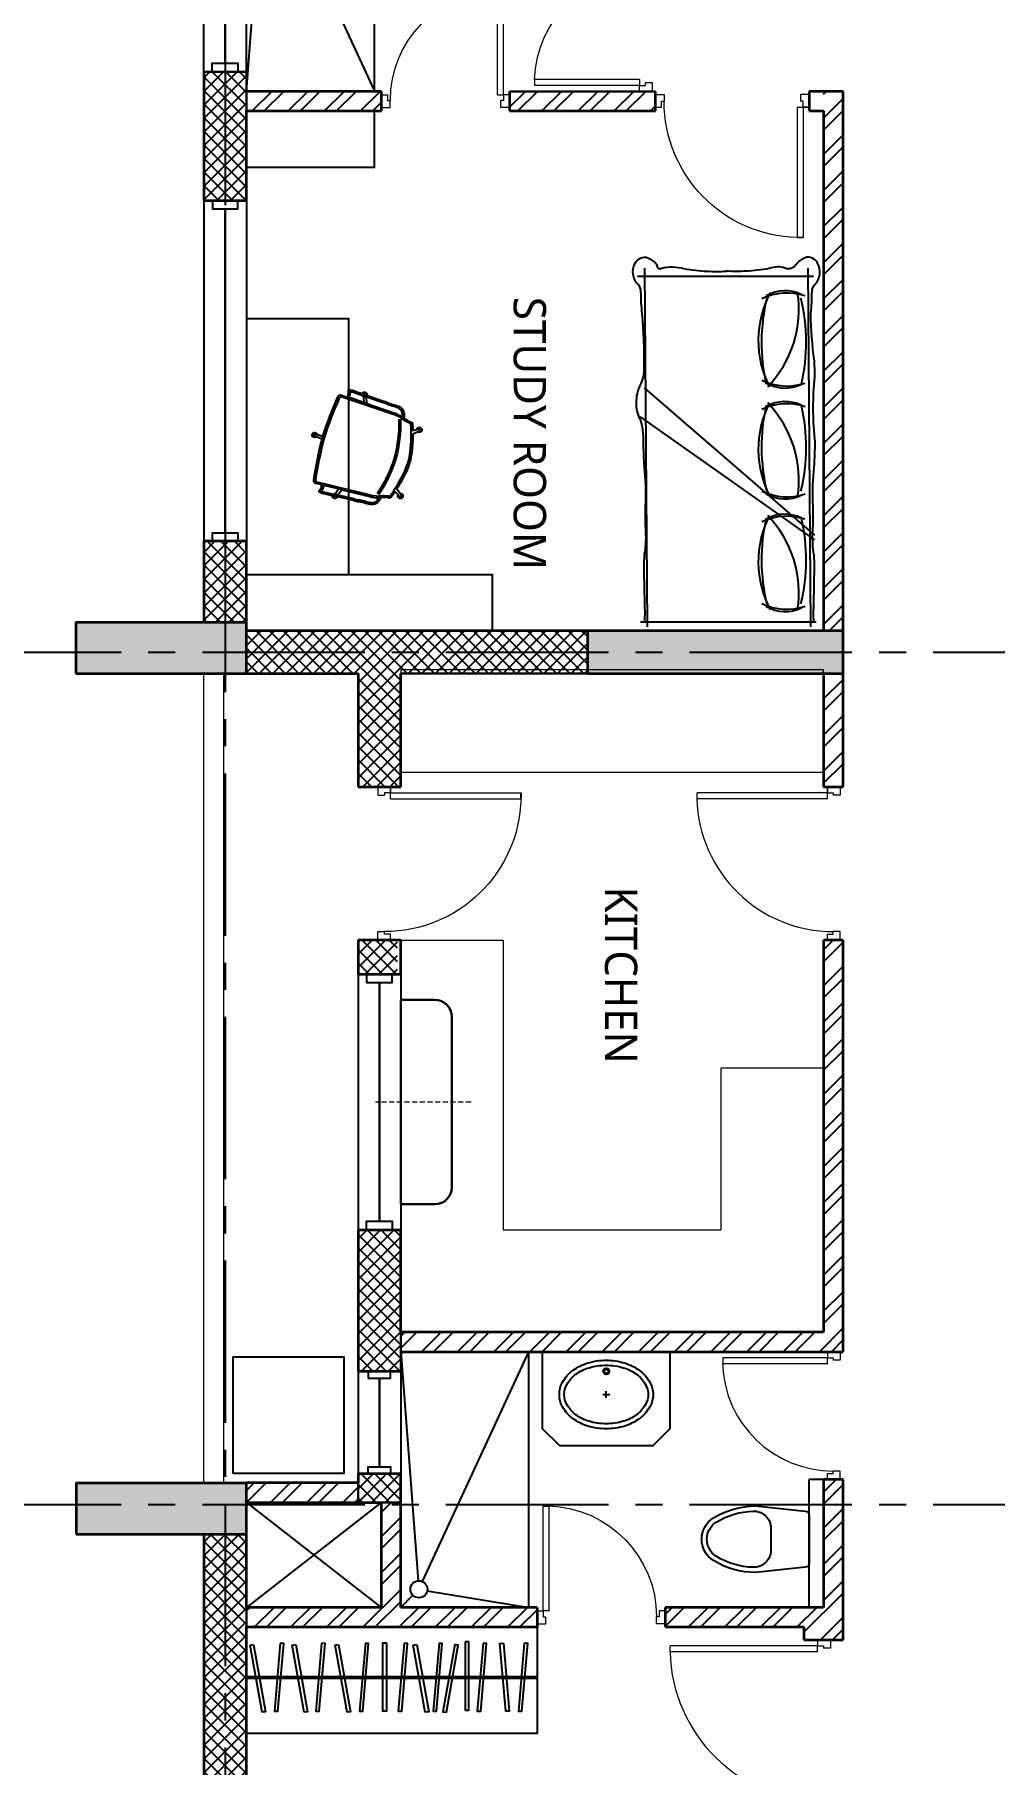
# Model space of a CAD drawing. Header units: millimetres. Extents: x -2409243 to -2334937, y -643723 to -441957.
# Drawn here: x -2360437 to -2354808, y -562658 to -552509 of the extents above; entities that cross this region are included whole.
import ezdxf

# ---------------------------------------------------------------- set-up
doc = ezdxf.new("R2010")
doc.units = ezdxf.units.MM
doc.header["$MEASUREMENT"] = 0
for name, pattern in [('CENTER2', [28.575, 19.05, -3.175, 3.175, -3.175]), ('DASHED', [0.75, 0.5, -0.25]), ('DASHED2', [0.375, 0.25, -0.125])]:
    doc.linetypes.add(name, pattern=pattern)
for name, color, linetype in [('A-Anno-Dims', 7, 'Continuous'), ('A-Anno-Grid Lines', 154, 'Continuous'), ('A-Sanitory', 181, 'Continuous'), ('A-Wall Patt', 8, 'Continuous'), ('A-Window', 4, 'Continuous'), ('S-Conc Patt', 9, 'Continuous'), ('TAGS', 7, 'Continuous')]:
    doc.layers.add(name, color=color, linetype=linetype)
for name, color, linetype, lineweight in [('A-Detail Lines', 8, 'Continuous', 25), ('A-Door', 4, 'Continuous', 9), ('A-Wall Ele', 3, 'Continuous', 20), ('A-Wall Sec', 1, 'Continuous', 30), ('HVAC Units', 60, 'Continuous', 30), ('I-Slabs', 245, 'Continuous', 9), ('S-Concrete', 40, 'Continuous', 30)]:
    doc.layers.add(name, color=color, linetype=linetype, lineweight=lineweight)
doc.layers.add('I-Furniture', color=7, linetype='Continuous', lineweight=25, true_color=0xd17000)
doc.layers.get('A-Anno-Dims').off()
doc.styles.get("Standard").update_dxf_attribs({"font": 'trebuc.ttf'})
pattern_1 = [(225, (-1525842.595, -758873.084), (39.7747564, -39.7747564), []), (315, (-1525842.595, -758873.084), (39.7747564, 39.7747564), [])]
pattern_2 = [(45, (-1525842.6, -758873.08), (-106.066017, 106.066017), []), (45, (-1525771.88, -758873.08), (-106.066017, 106.066017), [])]

# ---------------------------------------------------------------- blocks, each defined once
blk = doc.blocks.new('Cols Residences')
at = {"layer": 'S-Conc Patt'}
for points in [[(-30222, -3480), (-30222, -4480), (-29922, -4480), (-29922, -3480)], [(-25172, -3480), (-25172, -4480), (-24872, -4479), (-24872, -3479)], [(-25172, -6479), (-25172, -7979), (-24922, -7979), (-24922, -6479)]]:
    blk.add_hatch(color=256, dxfattribs=at).paths.add_polyline_path(points)
at = {"layer": 'S-Concrete', "lineweight": 35}
for points in [[(-30222, -3480), (-30222, -4480), (-29922, -4480), (-29922, -3480)], [(-25172, -3479), (-25172, -4479), (-24872, -4479), (-24872, -3479)], [(-25172, -6479), (-25172, -7979), (-24922, -7979), (-24922, -6479)]]:
    blk.add_lwpolyline(points, close=True, dxfattribs=at)
blk = doc.blocks.new('Grid Residences')
at = {"layer": 'A-Anno-Grid Lines', "linetype": 'CENTER2', "ltscale": 50}
for p, q in [((-30047, 2923), (-30047, -27704)), ((-25047, 2923), (-25047, -27704)), ((12818, -4354), (-37818, -4354))]:
    blk.add_line(p, q, dxfattribs=at)
blk = doc.blocks.new('ABL_Door_S - 1000 x 2100-11-3 Second Floor Lvl')
at = {"layer": 'A-Door', "color": 5}
for p, q in [((-500, 38), (-450, 38)), ((-500, -38), (-500, 38)), ((-450, 38), (-450, -3)), ((450, 38), (450, -3)), ((500, 38), (450, 38)), ((500, -38), (500, 38)), ((-500, -38), (-465, -38)), ((-465, -3), (-450, -3)), ((-465, -38), (-465, -3)), ((-430, -38), (-465, -38)), ((465, -3), (450, -3)), ((465, -38), (465, -3)), ((500, -38), (465, -38))]:
    blk.add_line(p, q, dxfattribs=at)
at = {"layer": 'A-Door', "color": 5, "lineweight": 18}
for p, q in [((-465, -38), (-465, -902)), ((-430, -38), (-430, -902)), ((-430, -902), (-465, -902))]:
    blk.add_line(p, q, dxfattribs=at)
at = {"layer": 'A-Door'}
blk.add_arc((-450, -3), 900, 271.2733, 0, dxfattribs=at)
blk = doc.blocks.new('ABL_Door_S - 750 x 2100-5-3 Second Floor Lvl')
at = {"layer": 'A-Door', "color": 5, "lineweight": 18}
for p, q in [((-375, 38), (-325, 38)), ((-375, -38), (-375, 38)), ((-325, 38), (-325, -3)), ((325, 38), (325, -3)), ((375, 38), (325, 38)), ((375, -38), (375, 38)), ((-375, -38), (-340, -38)), ((-340, -3), (-325, -3)), ((-340, -38), (-340, -3)), ((-340, -38), (-340, -652)), ((-305, -38), (-340, -38)), ((-305, -38), (-305, -652)), ((340, -3), (325, -3)), ((340, -38), (340, -3)), ((375, -38), (340, -38))]:
    blk.add_line(p, q, dxfattribs=at)
blk.add_lwpolyline([(-340, -652), (-305, -652)], dxfattribs=at)
at = {"layer": 'A-Door', "lineweight": 18}
blk.add_arc((-325, -3), 650, 271.7632, 0, dxfattribs=at)
blk = doc.blocks.new('ABL_Door_S - 900 x 2100-6-3 Second Floor Lvl')
at = {"layer": 'A-Door', "color": 5, "lineweight": 18}
for p, q in [((-450, 37), (-400, 37)), ((-450, -38), (-450, 37)), ((-400, 37), (-400, -3)), ((400, 37), (400, -3)), ((450, 37), (400, 37)), ((450, -38), (450, 37)), ((-450, -38), (-415, -38)), ((-380, -38), (-450, -38)), ((-415, -3), (-400, -3)), ((-415, -38), (-415, -3)), ((-415, -38), (-415, -802)), ((-380, -38), (-380, -802)), ((415, -3), (400, -3)), ((415, -38), (415, -3)), ((450, -38), (415, -38))]:
    blk.add_line(p, q, dxfattribs=at)
blk.add_lwpolyline([(-380, -802), (-415, -802)], dxfattribs=at)
at = {"layer": 'A-Door', "lineweight": 18}
blk.add_arc((-400, -3), 800, 271.4325, 0, dxfattribs=at)
at = {"layer": 'A-Door', "color": 5, "lineweight": 18}
blk.add_arc((-400, -3), 800, 268.9256, 271.0744, dxfattribs=at)
blk = doc.blocks.new('Win 2000 @ 300W')
at = {"layer": 'A-Window', "color": 2, "lineweight": 30}
blk.add_line((1950, -125), (50, -125), dxfattribs=at)
at = {"layer": 'A-Window'}
for points in [[(2000, 0), (0, 0)], [(0, -50), (50, -50), (50, -200), (0, -200)], [(2000, -50), (1950, -50), (1950, -200), (2000, -200)], [(2000, -250), (0, -250)]]:
    blk.add_lwpolyline(points, dxfattribs=at)
blk = doc.blocks.new('Normal Kitcehn Internal Arrangemnt')
at = {"layer": 'I-Slabs'}
for points in [[(-31665, -7557), (-31665, -8157), (-33365, -8157), (-33365, -9437), (-32415, -9437), (-32415, -10037), (-33965, -10037), (-33965, -7557), (-31665, -7557)], [(-30680, -7557), (-30680, -10037), (-30080, -10037), (-30080, -7557), (-30680, -7557)]]:
    blk.add_lwpolyline(points, dxfattribs=at)
blk = doc.blocks.new('Kitchen Win 1500')
at = {"layer": 'A-Window', "color": 2, "lineweight": 30}
blk.add_line((-37322, -4779), (-38722, -4779), dxfattribs=at)
at = {"layer": 'A-Window'}
for points in [[(-37272, -4654), (-38772, -4654)], [(-38772, -4704), (-38722, -4704), (-38722, -4854), (-38772, -4854)], [(-37272, -4704), (-37322, -4704), (-37322, -4854), (-37272, -4854)], [(-37272, -4904), (-38772, -4904)]]:
    blk.add_lwpolyline(points, dxfattribs=at)
blk = doc.blocks.new('tOI WIN 230 WALL')
at = {"layer": 'A-Window', "color": 2, "lineweight": 30}
blk.add_line((-34120, -7402), (-34640, -7402), dxfattribs=at)
at = {"layer": 'A-Window'}
for points in [[(-34080, -7277), (-34680, -7277)], [(-34680, -7337), (-34640, -7337), (-34640, -7467), (-34680, -7467)], [(-34080, -7337), (-34120, -7337), (-34120, -7467), (-34080, -7467)], [(-34080, -7527), (-34680, -7527)]]:
    blk.add_lwpolyline(points, dxfattribs=at)
blk = doc.blocks.new('Sink TOILET')
for points in [[(1123786, -93318, -0.12976), (1123805, -93245, -0.106426), (1123866, -93176, -0.084431), (1123952, -93133, -0.073534), (1124061, -93117, -0.073534), (1124169, -93133, -0.084431), (1124255, -93176, -0.106426), (1124316, -93245, -0.12976), (1124336, -93318, -0.12976), (1124316, -93391, -0.106426), (1124255, -93460, -0.084431), (1124169, -93503, -0.073534), (1124061, -93519, -0.073534), (1123952, -93503, -0.084431), (1123866, -93460, -0.106426), (1123805, -93391, -0.12976)], [(1123815, -93318, -0.12976), (1123830, -93259, -0.106426), (1123883, -93199, -0.084431), (1123960, -93161, -0.073534), (1124061, -93146, -0.073534), (1124161, -93161, -0.084431), (1124238, -93199, -0.106426), (1124291, -93259, -0.12976), (1124307, -93318, -0.12976), (1124291, -93377, -0.106426), (1124238, -93437, -0.084431), (1124161, -93475, -0.073534), (1124061, -93490, -0.073534), (1123960, -93475, -0.084431), (1123883, -93437, -0.106426), (1123830, -93377, -0.12976)]]:
    blk.add_lwpolyline(points, format="xyb", close=True)
for radius in [17.8, 12.2]:
    blk.add_circle((1124061, -93182), radius)
at = {"layer": 'A-Detail Lines'}
for points in [[(1124041, -93318), (1124081, -93318)], [(1124061, -93338), (1124061, -93298)]]:
    blk.add_lwpolyline(points, dxfattribs=at)
blk = doc.blocks.new('Bt 2')
at = {"layer": 'A-Detail Lines'}
for points in [[(-6764, -11157), (-6662, -12501)], [(-6637, -12506), (-6014, -11157)], [(-6609, -12559), (-6014, -12657)], [(-6764, -12657), (-6694, -12586)]]:
    blk.add_lwpolyline(points, dxfattribs=at)
at = {"layer": 'A-Sanitory', "ltscale": 0.5}
for p, q in [((-5834, -11707), (-5934, -11607)), ((-5284, -11707), (-5184, -11607))]:
    blk.add_line(p, q, dxfattribs=at)
at = {"layer": 'A-Sanitory'}
blk.add_line((-4254, -11907), (-4369, -11907), dxfattribs=at)
for points in [[(-6014, -12657), (-6014, -11157)], [(-4369, -12656), (-4369, -11907)]]:
    blk.add_lwpolyline(points, dxfattribs=at)
at = {"layer": 'A-Sanitory', "ltscale": 0.5}
for points in [[(-5934, -11157), (-5934, -11607)], [(-5184, -11607), (-5184, -11157)], [(-5834, -11707), (-5284, -11707)]]:
    blk.add_lwpolyline(points, dxfattribs=at)
at = {"layer": 'A-Sanitory'}
for points in [[(-4684, -12062), (-4392, -12092, -0.384412), (-4369, -12117), (-4369, -12397, -0.383904), (-4392, -12422, -0.001434), (-4683, -12452, -0.140641), (-4930, -12382, -0.259738), (-4999, -12257, -0.259738), (-4930, -12132, -0.139471)], [(-4594, -12192), (-4594, -12322, -0.422961), (-4697, -12422, -0.13189), (-4914, -12357, -0.259738), (-4969, -12257, -0.259738), (-4914, -12157, -0.13189), (-4697, -12092, -0.422961)]]:
    blk.add_lwpolyline(points, format="xyb", close=True, dxfattribs=at)
blk.add_circle((-6658, -12551), 50, dxfattribs=at)
at = {"layer": 'A-Sanitory', "ltscale": 0.5}
blk.add_blockref('Sink TOILET', (-1129620, 81910), dxfattribs=at)
blk = doc.blocks.new('A$C38537BE3')
at = {"linetype": 'DASHED', "ltscale": 50}
for p, q in [((-65, -185), (-106.7, -185)), ((-65, -215), (-106.7, -215))]:
    blk.add_line(p, q, dxfattribs=at)
for points in [[(-211.7, -420.8), (-148.4, -400, 0.414214), (-106.7, -358.3), (-106.7, -41.7, 0.414214), (-148.4, 0), (-211.7, 20.8, 0.414214), (-253.4, -20.8), (-253.4, -379.2, 0.414214)], [(-211.7, -400), (-148.4, -379.2, 0.414214), (-127.5, -358.3), (-127.5, -41.7, 0.414214), (-148.4, -20.8), (-211.7, 0, 0.414214), (-232.5, -20.8), (-232.5, -379.2, 0.414214)]]:
    blk.add_lwpolyline(points, format="xyb", close=True, dxfattribs=at)
for points in [[(-45, 0), (465, 0), (465, -400), (-45, -400)], [(-30, -15), (450, -15), (450, -385), (-30, -385)]]:
    blk.add_lwpolyline(points, close=True)
blk.add_lwpolyline([(75, -111.7), (344.9, -118.2, -0.899983), (344.9, -280.5), (75.6, -288.2, -0.799392)], format="xyb", close=True)
blk.add_lwpolyline([(-45, -215), (-65, -215), (-65, -185), (-45, -185)])
at = {"layer": 'A-Detail Lines'}
blk.add_lwpolyline([(75.5, -116.7), (344.6, -123.2, -0.897689), (344.6, -275.5), (76.1, -283.2, -0.793494), (75.5, -116.7)], format="xyb", close=True, dxfattribs=at)
at = {"layer": 'S-Conc Patt'}
for p, q in [((75, -111.7), (75, -15)), ((85, -111.9), (85, -15)), ((95, -112.2), (95, -15)), ((105, -112.4), (105, -15)), ((115, -112.7), (115, -15)), ((125, -112.9), (125, -15)), ((135, -113.1), (135, -15)), ((145, -113.4), (145, -15)), ((155, -113.6), (155, -15)), ((165, -113.9), (165, -15)), ((175, -114.1), (175, -15)), ((185, -114.4), (185, -15)), ((195, -114.6), (195, -15)), ((205, -114.8), (205, -15)), ((215, -115.1), (215, -15)), ((225, -115.3), (225, -15)), ((235, -115.6), (235, -15)), ((245, -115.8), (245, -15)), ((255, -116), (255, -15)), ((265, -116.3), (265, -15)), ((275, -116.5), (275, -15)), ((285, -116.8), (285, -15)), ((295, -117), (295, -15)), ((305, -117.3), (305, -15)), ((315, -117.5), (315, -15)), ((325, -117.7), (325, -15)), ((335, -118), (335, -15)), ((345, -118.2), (345, -15)), ((345, -15), (345, -118.2)), ((75, -385), (75, -288)), ((85, -385), (85, -287.8)), ((95, -385), (95, -287.5)), ((105, -385), (105, -287.2)), ((115, -385), (115, -286.9)), ((125, -385), (125, -286.6)), ((135, -385), (135, -286.3)), ((145, -385), (145, -286.1)), ((155, -385), (155, -285.8)), ((165, -385), (165, -285.5)), ((175, -385), (175, -285.2)), ((185, -385), (185, -284.9)), ((195, -385), (195, -284.7)), ((205, -385), (205, -284.4)), ((215, -385), (215, -284.1)), ((225, -385), (225, -283.8)), ((235, -385), (235, -283.5)), ((245, -385), (245, -283.3)), ((255, -385), (255, -283)), ((265, -385), (265, -282.7)), ((275, -385), (275, -282.4)), ((285, -385), (285, -282.1)), ((295, -385), (295, -281.9)), ((305, -385), (305, -281.6)), ((315, -385), (315, -281.3)), ((325, -385), (325, -281)), ((335, -385), (335, -280.7)), ((345, -280.4), (345, -385)), ((345, -385), (345, -280.4))]:
    blk.add_line(p, q, dxfattribs=at)
blk = doc.blocks.new('basin13_pl')
for points in [[(-412, -2, -0.32431), (-229, 275, -0.074195), (-226, 276), (0, 262), (0, -262), (-223, -275, -0.082611), (-232, -273, -0.313325), (-412, -2)], [(-382, 1, -0.373947), (-169, 245, -0.252869), (-89, 186, -0.078211), (-63, 1, -0.070813), (-89, -186, -0.2542), (-169, -244, -0.371653), (-382, 1)]]:
    blk.add_lwpolyline(points, format="xyb", close=True)
at = {"lineweight": -2}
blk.add_circle((-122, 1), 28.8, dxfattribs=at)
blk = doc.blocks.new('Bt 3')
at = {"layer": 'A-Detail Lines'}
for points in [[(-7669, -2262), (-7599, -2333)], [(-7514, -2360), (-6919, -2262)], [(-7669, -3762), (-7567, -2418)], [(-7542, -2414), (-6919, -3762)]]:
    blk.add_lwpolyline(points, dxfattribs=at)
at = {"layer": 'A-Sanitory'}
blk.add_line((-6919, -3762), (-6919, -2207), dxfattribs=at)
blk.add_circle((-7563, -2369), 50, dxfattribs=at)
at = {"layer": 'A-Sanitory', "ltscale": 0.5, "xscale": -0.9999999999999992, "rotation": 270.0525914076156}
blk.add_blockref('basin13_pl', (-6494, -2227), dxfattribs=at)
at = {"layer": 'A-Sanitory', "xscale": 1.199999999999999, "yscale": 1.199999999999999, "zscale": 1.199999999999999, "rotation": 270}
blk.add_blockref('A$C38537BE3', (-5544, -2531), dxfattribs=at)
blk = doc.blocks.new('Toilet Win')
at = {"layer": 'A-Window', "color": 2, "lineweight": 30}
blk.add_line((22742, -8048), (22742, -8548), dxfattribs=at)
at = {"layer": 'A-Window'}
for points in [[(22617, -7998), (22617, -8598)], [(22667, -7998), (22667, -8048), (22817, -8048), (22817, -7998)], [(22867, -7998), (22867, -8598)], [(22667, -8598), (22667, -8548), (22817, -8548), (22817, -8598)]]:
    blk.add_lwpolyline(points, dxfattribs=at)
blk = doc.blocks.new('s4')
at = {"layer": 'A-Detail Lines'}
for p, q in [((-34965, 58707), (-35580, 59497)), ((-34965, 59496), (-35580, 58707))]:
    blk.add_line(p, q, dxfattribs=at)
blk = doc.blocks.new('Int. Un Split')
at = {"layer": 'HVAC Units'}
for p, q in [((-200, 600), (0, 600)), ((0, 600), (0, -600)), ((-300, -500), (-300, 500)), ((0, -600), (-200, -600))]:
    blk.add_line(p, q, dxfattribs=at)
at = {"layer": 'HVAC Units', "color": 8, "linetype": 'DASHED2', "lineweight": 5, "ltscale": 120}
blk.add_line((-412, 0), (148, 0), dxfattribs=at)
at = {"layer": 'HVAC Units'}
for centre, start, end in [((-200, 500), 90, 180), ((-200, -500), 180, 270)]:
    blk.add_arc(centre, 100, start, end, dxfattribs=at)
blk = doc.blocks.new('A$C2AB22295')
at = {"layer": 'I-Furniture', "linetype": 'Continuous'}
for p, q in [((-1717, -290), (-12, -290)), ((-1717, -300), (-12, -300))]:
    blk.add_line(p, q, dxfattribs=at)
for points in [[(-1717, 0), (-12, 0), (-12, -625), (-1717, -625)], [(-1518, -94), (-1553, -493), (-1533, -494), (-1498, -96)], [(-1276, -94), (-1310, -493), (-1291, -494), (-1256, -96)], [(-1019, -94), (-1054, -493), (-1034, -494), (-1000, -96)], [(-896, -93), (-896, -493), (-916, -493), (-916, -93)], [(-791, -94), (-826, -493), (-806, -494), (-772, -96)], [(-587, -94), (-622, -493), (-602, -494), (-568, -96)], [(-433, -87), (-433, -487), (-413, -487), (-413, -87)], [(-328, -94), (-363, -493), (-343, -494), (-308, -96)], [(-210, -94), (-175, -493), (-195, -494), (-230, -96)], [(-87, -94), (-122, -493), (-102, -494), (-67, -96)], [(-1675, -103), (-1605, -497), (-1625, -500), (-1694, -106)], [(-1428, -103), (-1359, -497), (-1379, -500), (-1448, -106)], [(-1176, -103), (-1107, -497), (-1126, -500), (-1196, -106)], [(-718, -103), (-648, -497), (-668, -500), (-738, -106)], [(-495, -103), (-564, -497), (-544, -500), (-475, -106)]]:
    blk.add_lwpolyline(points, close=True, dxfattribs=at)
blk = doc.blocks.new('A$C3F9156EF')
at = {"layer": 'I-Furniture', "linetype": 'ByBlock'}
for p, q in [((-17, 2056), (-538, 2056)), ((-479, 0), (-496, 2105)), ((494, 2056), (-17, 2056)), ((479, 0), (463, 2105)), ((502, 538), (-498, 1403)), ((502, 511), (-521, 1233)), ((510, 27), (-521, 27))]:
    blk.add_line(p, q, dxfattribs=at)
for points in [[(-495, 27, -0.005203), (-494, 88, -0.00267), (-499, 317, -0.058958), (-492, 454, 0.038458), (-490, 577, -0.025508), (-490, 732, 0.039412), (-498, 938, -0.016498), (-503, 1088, 0.095063), (-523, 1220, -0.129887), (-544, 1316, -0.123513), (-522, 1416, 0.132991), (-499, 1523, 0.025093), (-511, 1838, -0.026504), (-518, 1967, 0.211134), (-535, 2008, -0.329446), (-552, 2133, -0.37589), (-477, 2166, -0.123892), (-424, 2124, 0.658136), (-396, 2104, -0.141351), (-266, 2102, 0.036442), (-131, 2087, 0.030598), (-17, 2087)], [(495, 27, 0.005203), (494, 88, 0.00267), (499, 317, 0.058958), (492, 454, -0.038458), (490, 577, 0.025508), (490, 732, -0.039412), (498, 938, 0.016498), (503, 1088, -0.037552), (494, 1373, 0.045167), (499, 1561, -0.028501), (478, 1838, 0.026504), (485, 1967, -0.211134), (502, 2008, 0.329446), (518, 2133, 0.37589), (444, 2166, 0.123892), (391, 2124, -0.342539), (328, 2104, 0.192958), (233, 2102, -0.036442), (98, 2087, -0.030598), (-17, 2087)]]:
    blk.add_lwpolyline(points, format="xyb", dxfattribs=at)
for centre, radius, start, end in [((773, 1680), 603, 152.1393, 206.7643), ((337, 1626), 333, 71.2645, 115.9325), ((-252, 1864), 660, 316.4, 8.5855), ((337, 1746), 333, 244.0675, 288.7355), ((773, 1042), 603, 153.2357, 207.8607), ((337, 976), 333, 71.2645, 115.9325), ((-252, 859), 660, 351.4145, 43.6), ((337, 1096), 333, 244.0675, 288.7355), ((773, 382), 603, 153.2357, 207.8607), ((337, 316), 333, 71.2645, 115.9325), ((-252, 198), 660, 351.4145, 43.6), ((337, 436), 333, 244.0675, 288.7355)]:
    blk.add_arc(centre, radius, start, end, dxfattribs=at)
at = {"layer": 'I-Furniture', "color": 0, "linetype": 'ByBlock'}
for centre, radius, start, end in [((327, 1753), 219, 63.5126, 120.2705), ((1285, 1668), 1096, 166.2913, 192.8573), ((-645, 1668), 1096, 347.1427, 13.7087), ((327, 1620), 219, 239.7295, 296.4874), ((327, 1103), 219, 63.5126, 120.2705), ((1285, 1055), 1096, 167.1427, 193.7087), ((-645, 1055), 1096, 346.2913, 12.8573), ((327, 970), 219, 239.7295, 296.4874), ((1285, 394), 1096, 167.1427, 193.7087), ((327, 442), 219, 63.5126, 120.2705), ((-645, 394), 1096, 346.2913, 12.8573), ((327, 309), 219, 239.7295, 296.4874)]:
    blk.add_arc(centre, radius, start, end, dxfattribs=at)
blk = doc.blocks.new('executive study table')
at = {"layer": 'I-Furniture'}
for p, q in [((-171, 533), (-152, 534)), ((-155, 571), (-133, 572)), ((-140, 567), (-139, 571)), ((-171, 7), (-152, 6)), ((-155, -30), (-133, -32)), ((-140, -27), (-139, -31))]:
    blk.add_line(p, q, dxfattribs=at)
for points in [[(-509, 270, -0.04406), (-503, 336, -0.026544), (-480, 437), (-506, 458, -3.638528), (-496, 470), (-474, 457, -0.010397), (-461, 495, -0.318214), (-452, 502, 0.043075), (-444, 502, 0.035302), (-412, 510, 0.013054), (-403, 513, -0.140274), (-393, 546, -0.187796), (-364, 568, -0.087841), (-327, 571, 0.059908), (-291, 573, -0.051364), (-254, 575), (-196, 578), (-157, 580, -1), (-129, 582), (-95, 584), (-77, 585, -0.040528), (-61, 585, 0.019703), (-50, 584, -0.367951), (-46, 580, -0.076399), (-46, 574, -0.223629), (-48, 571, -0.09063), (-48, 571, 0.435593), (-49, 571), (-50, 566, 0.041397), (-52, 552, 0.005779), (-52, 542, 0.01447), (-52, 538), (-15, 540, -0.416429), (3, 524, -0.025896), (23, 280), (60, 277, -3.543521), (59, 262), (23, 262, -0.026019), (3, 16, -0.416429), (-15, 0), (-52, 2, 0.01447), (-52, -2, 0.005779), (-52, -12, 0.041397), (-50, -26), (-49, -31, 0.435593), (-48, -31, -0.09063), (-48, -31, -0.223629), (-46, -34, -0.076399), (-46, -40, -0.367951), (-50, -44, 0.019703), (-61, -44, -0.040528), (-77, -45), (-95, -44), (-129, -42, -1), (-157, -40), (-196, -38), (-254, -35, -0.051364), (-291, -33, 0.059908), (-327, -31, -0.087841), (-364, -28, -0.187796), (-393, -6, -0.140274), (-403, 27, 0.013054), (-412, 30, 0.035302), (-444, 38, 0.043075), (-452, 39, -0.318214), (-461, 45, -0.010397), (-474, 84), (-496, 71, -3.638528), (-506, 82), (-480, 103, -0.026544), (-503, 204, -0.04406)], [(-499, 270, 0.04406), (-494, 206, 0.042095), (-452, 49, -0.042637), (-443, 48, -0.035302), (-409, 40, -0.026112), (-389, 32, 0.070764), (-375, 28), (-352, 25, 0.002232), (-338, 25), (-15, 10, 0.431435), (-7, 17, 0.026929), (13, 270, 0.026929), (-7, 523, 0.431435), (-15, 530), (-338, 515, 0.002232), (-352, 515), (-375, 512, 0.070764), (-389, 508, -0.026112), (-409, 500, -0.035302), (-443, 492, -0.042637), (-452, 492, 0.042095), (-494, 335, 0.04406)], [(-155, 571), (-171, 533), (-339, 525, 0.002292), (-353, 525), (-377, 522, 0.066419), (-392, 517, -0.120179), (-385, 541, -0.187796), (-362, 558, -0.087841), (-328, 561, 0.059908), (-289, 563, -0.052112), (-254, 565), (-195, 568)], [(-152, 534), (-62, 538, -0.01546), (-62, 542, -0.005779), (-62, 552, -0.041397), (-59, 569), (-58, 573, -0.044554), (-58, 574, -0.006403), (-62, 575, 0.040528), (-77, 575), (-94, 574), (-133, 572, -0.154174), (-140, 567)], [(-155, -30), (-171, 7), (-339, 15, -0.002292), (-353, 15), (-377, 19, -0.066419), (-392, 23, 0.120179), (-385, -1, 0.187796), (-362, -18, 0.087841), (-328, -21, -0.059908), (-289, -23, 0.052112), (-254, -25), (-195, -28)], [(-152, 6), (-62, 2, 0.01546), (-62, -2, 0.005779), (-62, -12, 0.041397), (-59, -28), (-58, -32, 0.044554), (-58, -34, 0.006403), (-62, -34, -0.040528), (-77, -35), (-94, -34), (-133, -32, 0.154174), (-140, -27)]]:
    blk.add_lwpolyline(points, format="xyb", close=True, dxfattribs=at)
for points in [[(-157, 580), (-129, 582)], [(-157, -40), (-129, -42)]]:
    blk.add_lwpolyline(points, dxfattribs=at)
for points in [[(-496, 470), (-505, 475, 0.915293), (-514, 464), (-506, 458)], [(-385, 39, -0.074007), (-425, 270, -0.074007), (-385, 501)], [(-376, 42, -0.073942), (-415, 270, -0.073942), (-376, 498)], [(23, 270, -0.000012), (23, 270, -0.000012)], [(60, 277), (69, 277, -0.745022), (68, 262), (59, 262)], [(-496, 71), (-505, 65, -0.915293), (-514, 77), (-506, 82)]]:
    blk.add_lwpolyline(points, format="xyb", dxfattribs=at)
at = {"layer": 'I-Furniture', "elevation": -950}
blk.add_lwpolyline([(24, 262, 0.001894), (23, 280, 0.000296)], format="xyb", dxfattribs=at)

msp = doc.modelspace()

# ---------------------------------------------------------------- hatches: boundary and pattern name
at = {"layer": 'A-Wall Patt'}
h = msp.add_hatch(dxfattribs=at)
h.set_pattern_fill('ANSI32', color=256, scale=400, style=0)
h.set_pattern_definition([(45, (-2357694.37, -551068.29), (-106.066, 106.066), []), (45, (-2357623.66, -551068.29), (-106.066, 106.066), [])])
h.paths.add_polyline_path([(-2356909.9, -552092.2), (-2356794.9, -552092.2), (-2356794.9, -551308.2), (-2356909.9, -551308.2)])
h.paths.add_polyline_path([(-2356794.9, -552842.2), (-2357652.4, -552842.2), (-2357652.4, -552957.2), (-2356794.9, -552957.2)])
h = msp.add_hatch(dxfattribs=at)
h.set_pattern_fill('ANSI37', color=256, scale=450, angle=180, style=0)
h.set_pattern_definition(pattern_1)
h.paths.add_polyline_path([(-2359194.9, -552957.2), (-2359194.9, -552727.6), (-2359444.9, -552727.6), (-2359444.9, -553482.2), (-2359194.9, -553482.2)])
h = msp.add_hatch(dxfattribs=at)
h.set_pattern_fill('ANSI32', color=256, scale=400, style=0)
h.set_pattern_definition(pattern_2)
h.paths.add_polyline_path([(-2359193.9, -552842.5), (-2359193.9, -552957.2), (-2358402.4, -552957.2), (-2358402.4, -552842.2)])
h = msp.add_hatch(dxfattribs=at)
h.set_pattern_fill('ANSI32', color=256, scale=400, style=0)
h.set_pattern_definition(pattern_2)
h.paths.add_polyline_path([(-2355694.9, -552842.2), (-2355809.9, -552842.2), (-2355809.9, -552957.2), (-2355809.9, -556007.2), (-2355694.9, -556007.2)])
h = msp.add_hatch(dxfattribs=at)
h.set_pattern_fill('ANSI37', color=256, scale=450, angle=180, style=0)
h.set_pattern_definition(pattern_1)
h.paths.add_polyline_path([(-2359444.9, -555957.2), (-2359194.9, -555957.2), (-2359194.9, -555482.2), (-2359444.9, -555482.2)])
h = msp.add_hatch(dxfattribs=at)
h.set_pattern_fill('ANSI37', color=256, scale=450, angle=180, style=0)
h.set_pattern_definition(pattern_1)
h.paths.add_polyline_path([(-2358289.9, -556922.2), (-2358289.9, -556257.2), (-2357194.9, -556257.2), (-2357194.9, -556007.2), (-2358289.9, -556007.2), (-2359194.5, -556007.2), (-2359194.5, -556257.2), (-2358539.9, -556257.2), (-2358539.9, -556922.2)])
h = msp.add_hatch(dxfattribs=at)
h.set_pattern_fill('ANSI32', color=256, scale=400, style=0)
h.set_pattern_definition([(45, (-2483823.14, -549080.13), (-106.06602, 106.06602), []), (45, (-2483752.43, -549080.13), (-106.06602, 106.06602), [])])
h.paths.add_polyline_path([(-2355694.9, -556257.2), (-2355809.9, -556257.2), (-2355809.9, -556922.2), (-2355694.9, -556922.2)])
h = msp.add_hatch(dxfattribs=at)
h.set_pattern_fill('ANSI37', color=256, scale=450, angle=180, style=0)
h.set_pattern_definition(pattern_1)
h.paths.add_polyline_path([(-2358539.9, -557822.2), (-2358539.9, -558022.2), (-2358309.9, -558022.2), (-2358309.9, -557822.2)])
h = msp.add_hatch(dxfattribs=at)
h.set_pattern_fill('ANSI32', color=256, scale=400, style=0)
h.set_pattern_definition(pattern_2)
h.paths.add_polyline_path([(-2358288.9, -560122.2), (-2358288.9, -560237.2), (-2355694.9, -560237.2), (-2355694.9, -557822.2), (-2355809.9, -557822.2), (-2355809.9, -560122.2)])
h = msp.add_hatch(dxfattribs=at)
h.set_pattern_fill('ANSI37', color=256, scale=450, angle=180, style=0)
h.set_pattern_definition(pattern_1)
h.paths.add_polyline_path([(-2358289.9, -560352.2), (-2358289.9, -559522.2), (-2358539.9, -559522.2), (-2358539.9, -560352.2)])
h = msp.add_hatch(dxfattribs=at)
h.set_pattern_fill('ANSI32', color=256, scale=400, style=0)
h.set_pattern_definition(pattern_2)
h.paths.add_polyline_path([(-2358540.9, -561122.2), (-2358540.9, -561007.2), (-2359194.5, -561007.2), (-2359194.5, -561122.2)])
h = msp.add_hatch(dxfattribs=at)
h.set_pattern_fill('ANSI32', color=256, scale=400, style=0)
h.set_pattern_definition(pattern_2)
h.paths.add_polyline_path([(-2356739.9, -561737.2), (-2356739.9, -561852.2), (-2355924.9, -561852.2), (-2355924.9, -561927.2), (-2355694.9, -561927.2), (-2355694.9, -560987.2), (-2355809.9, -560987.2), (-2355809.9, -561737.2)])
h.paths.add_polyline_path([(-2357489.9, -561852.2), (-2357489.9, -561737.2), (-2358289.9, -561737.2), (-2358289.9, -561123.2), (-2358404.9, -561123.2), (-2358404.9, -561737.2), (-2359193.9, -561737.2), (-2359193.9, -561852.2)])
h = msp.add_hatch(dxfattribs=at)
h.set_pattern_fill('ANSI37', color=256, scale=450, angle=180, style=0)
h.set_pattern_definition([(225, (-1525842.595, -758988.084), (39.7747564, -39.7747564), []), (315, (-1525842.595, -758988.084), (39.7747564, 39.7747564), [])])
h.paths.add_polyline_path([(-2358539.9, -561122.2), (-2358289.9, -561122.2), (-2358289.9, -560952.2), (-2358539.9, -560952.2)])
h = msp.add_hatch(dxfattribs=at)
h.set_pattern_fill('ANSI37', color=256, scale=450, angle=180, style=0)
h.set_pattern_definition(pattern_1)
h.paths.add_polyline_path([(-2359194.9, -561307.2), (-2359444.9, -561307.2), (-2359444.9, -562954.7), (-2359194.9, -562954.7)])

# ---------------------------------------------------------------- linework, layer by layer
at = {"layer": 'A-Wall Ele'}
for p, q in [((-2359444.9, -561007.2), (-2359444.9, -556257.2)), ((-2359329.9, -556257.2), (-2359329.9, -561007.2))]:
    msp.add_line(p, q, dxfattribs=at)
at = {"layer": 'A-Wall Sec', "lineweight": 35}
for p, q in [((-2359444.9, -552727.6), (-2359444.9, -553482.2)), ((-2358402.4, -552842.2), (-2359194.9, -552842.5)), ((-2358402.4, -552957.2), (-2358402.4, -552842.2)), ((-2357652.4, -552842.2), (-2357652.4, -552957.2)), ((-2356794.9, -552957.2), (-2356794.9, -552842.2)), ((-2355694.9, -552842.2), (-2355894.9, -552842.2)), ((-2355894.9, -552842.2), (-2355894.9, -552957.2)), ((-2355694.9, -556007.2), (-2355694.9, -552842.2)), ((-2359194.9, -553482.2), (-2359194.9, -552957.2)), ((-2359194.9, -552957.2), (-2358402.4, -552957.2)), ((-2357652.4, -552957.2), (-2356794.9, -552957.2)), ((-2355894.9, -552957.2), (-2355809.9, -552957.2)), ((-2355809.9, -552957.2), (-2355809.9, -556007.2)), ((-2359444.9, -553482.2), (-2359194.9, -553482.2)), ((-2359444.9, -555482.2), (-2359444.9, -555957.2)), ((-2359194.9, -555482.2), (-2359444.9, -555482.2)), ((-2359194.9, -555957.2), (-2359194.9, -555482.2)), ((-2357194.9, -556007.2), (-2359194.9, -556007.2)), ((-2359194.5, -556257.2), (-2358539.9, -556257.2)), ((-2358539.9, -556257.2), (-2358539.9, -556922.2)), ((-2358289.9, -556922.2), (-2358289.9, -556257.2)), ((-2355809.9, -556257.2), (-2355809.9, -556922.2)), ((-2355694.9, -556922.2), (-2355694.9, -556257.2)), ((-2358539.9, -556922.2), (-2358289.9, -556922.2)), ((-2355809.9, -556922.2), (-2355694.9, -556922.2)), ((-2358289.9, -557822.2), (-2358539.9, -557822.2)), ((-2358539.9, -557822.2), (-2358539.9, -558022.2)), ((-2358289.9, -558022.2), (-2358289.9, -557822.2)), ((-2355694.9, -557822.2), (-2355809.9, -557822.2)), ((-2355809.9, -557822.2), (-2355809.9, -560122.2)), ((-2355694.9, -560237.2), (-2355694.9, -557822.2)), ((-2358539.9, -558022.2), (-2358289.9, -558022.2)), ((-2358539.9, -559522.2), (-2358539.9, -560352.2)), ((-2358539.9, -559522.2), (-2358289.9, -559522.2)), ((-2358289.9, -560122.2), (-2358289.9, -559522.2)), ((-2355809.9, -560122.2), (-2358289.9, -560122.2)), ((-2358289.9, -560237.2), (-2355694.9, -560237.2)), ((-2358539.9, -561007.2), (-2359194.5, -561007.2)), ((-2358539.9, -560952.2), (-2358539.9, -561007.2)), ((-2358539.9, -560952.2), (-2358289.9, -560952.2)), ((-2358289.9, -561737.2), (-2358289.9, -560952.2)), ((-2355694.9, -560987.2), (-2355809.9, -560987.2)), ((-2355809.9, -560987.2), (-2355809.9, -561737.2)), ((-2355694.9, -561927.2), (-2355694.9, -560987.2)), ((-2359194.5, -561122.2), (-2358404.9, -561122.2)), ((-2358404.9, -561122.2), (-2358404.9, -561737.2)), ((-2359444.9, -561307.2), (-2359444.9, -562954.7)), ((-2359194.9, -561737.2), (-2359194.9, -561307.2)), ((-2358404.9, -561737.2), (-2359194.9, -561737.2)), ((-2357489.9, -561737.2), (-2358289.9, -561737.2)), ((-2357489.9, -561737.2), (-2357489.9, -561852.2)), ((-2355809.9, -561737.2), (-2356739.9, -561737.2)), ((-2356739.9, -561737.2), (-2356739.9, -561852.2)), ((-2359194.9, -561852.2), (-2357489.9, -561852.2)), ((-2359194.9, -562954.7), (-2359194.9, -561852.2)), ((-2356739.9, -561852.2), (-2355924.9, -561852.2)), ((-2355924.9, -561852.2), (-2355924.9, -561927.2)), ((-2355924.9, -561927.2), (-2355694.9, -561927.2))]:
    msp.add_line(p, q, dxfattribs=at)
at = {"layer": 'A-Wall Sec'}
for p, q in [((-2359444.9, -552727.6), (-2359195, -552727.6)), ((-2359194.9, -552957.2), (-2359195, -552727.6)), ((-2358289.9, -556257.2), (-2357194.9, -556257.2)), ((-2358289.9, -560122.2), (-2358289.9, -560237.2)), ((-2358539.9, -561007.2), (-2358539.9, -561122.2)), ((-2358404.9, -561122.2), (-2358289.9, -561122.2)), ((-2359194.9, -561737.2), (-2359194.9, -561852.2))]:
    msp.add_line(p, q, dxfattribs=at)
msp.add_lwpolyline([(-2356794.9, -552842.2), (-2357652.4, -552842.2)], dxfattribs=at)
at = {"layer": 'A-Wall Sec', "lineweight": 35}
msp.add_lwpolyline([(-2358289.9, -560237.2), (-2358289.9, -560352.2), (-2358539.9, -560352.2)], dxfattribs=at)
at = {"layer": 'I-Furniture'}
for points in [[(-2359194.9, -553287.2), (-2358444.4, -553287.2), (-2358444.4, -552957.2)], [(-2358594.5, -555677.2), (-2358594.5, -554177.2), (-2359194.9, -554177.2)], [(-2359194.5, -555677.2), (-2357754.3, -555677.2), (-2357754.2, -556007.2)]]:
    msp.add_lwpolyline(points, dxfattribs=at)
msp.add_lwpolyline([(-2359272, -560952.5), (-2359272, -560266.7), (-2358624.3, -560266.7), (-2358624.3, -560952.5)], close=True, dxfattribs=at)

# ---------------------------------------------------------------- block references
at = {"layer": 'A-Anno-Dims', "rotation": 90}
for name, p in [('Kitchen Win 1500', (-2363194.2, -520749.7)), ('tOI WIN 230 WALL', (-2365817.1, -526272.2))]:
    msp.add_blockref(name, p, dxfattribs=at)
at = {"layer": 'A-Anno-Grid Lines', "rotation": 90}
for name, p in [('Grid Residences', (-2363674.2, -531085.6)), ('Win 2000 @ 300W', (-2359444.9, -555482.2))]:
    msp.add_blockref(name, p, dxfattribs=at)
at = {"layer": 'A-Detail Lines'}
for name, p in [('Bt 3', (-2351525.6, -549079.7)), ('Bt 2', (-2351525.6, -549080.1))]:
    msp.add_blockref(name, p, dxfattribs=at)
at = {"layer": 'A-Detail Lines', "rotation": 90}
msp.add_blockref('s4', (-2299698.3, -526157.2), dxfattribs=at)
msp.add_blockref('s4', (-2299698.3, -526157.2), dxfattribs=at)
at = {"layer": 'A-Door', "xscale": -1}
for name, p, rotation in [('ABL_Door_S - 750 x 2100-5-3 Second Floor Lvl', (-2356852.4, -552467.2), 270), ('ABL_Door_S - 900 x 2100-6-3 Second Floor Lvl', (-2358387.4, -557372.2), 90), ('ABL_Door_S - 750 x 2100-5-3 Second Floor Lvl', (-2357114.9, -561794.7), 180)]:
    msp.add_blockref(name, p, dxfattribs=dict(at, rotation=rotation))
at = {"layer": 'A-Door'}
for name, p, rotation in [('ABL_Door_S - 750 x 2100-5-3 Second Floor Lvl', (-2358027.4, -552899.7), 180), ('ABL_Door_S - 900 x 2100-6-3 Second Floor Lvl', (-2355749.9, -557372.2), 270), ('ABL_Door_S - 750 x 2100-5-3 Second Floor Lvl', (-2355749.9, -560612.2), 270), ('ABL_Door_S - 1000 x 2100-11-3 Second Floor Lvl', (-2355807.4, -562427.2), 270)]:
    msp.add_blockref(name, p, dxfattribs=dict(at, rotation=rotation))
at = {"layer": 'A-Door', "xscale": -1}
msp.add_blockref('ABL_Door_S - 900 x 2100-6-3 Second Floor Lvl', (-2356345.3, -552897.2), dxfattribs=at)
at = {"layer": 'A-Wall Ele', "xscale": -1, "rotation": 180}
msp.add_blockref('Toilet Win', (-2382062, -560725.6), dxfattribs=at)
at = {"layer": 'HVAC Units', "xscale": -1}
msp.add_blockref('Int. Un Split', (-2358289.9, -558772.2), dxfattribs=at)
at = {"layer": 'I-Furniture'}
for name, p in [('A$C3F9156EF', (-2356362.9, -555984.2, -450)), ('A$C2AB22295', (-2357478.2, -561852.3))]:
    msp.add_blockref(name, p, dxfattribs=at)
at = {"layer": 'I-Furniture', "rotation": 163.7977038952571}
msp.add_blockref('executive study table', (-2358651.1, -554620, -500), dxfattribs=at)
at = {"layer": 'I-Slabs', "rotation": 90}
msp.add_blockref('Normal Kitcehn Internal Arrangemnt', (-2365847.1, -526157.2), dxfattribs=at)
at = {"layer": 'S-Concrete', "rotation": 90}
msp.add_blockref('Cols Residences', (-2363674.2, -531085.6), dxfattribs=at)

# ---------------------------------------------------------------- texts
at = {"layer": 'TAGS'}
for s, p in [('STUDY ROOM', (-2357627.7, -554047.6)), ('KITCHEN', (-2357092.3, -557507.1))]:
    msp.add_text(s, height=189.95, rotation=270, dxfattribs=at).set_placement(p)

doc.saveas('drawing.dxf')
